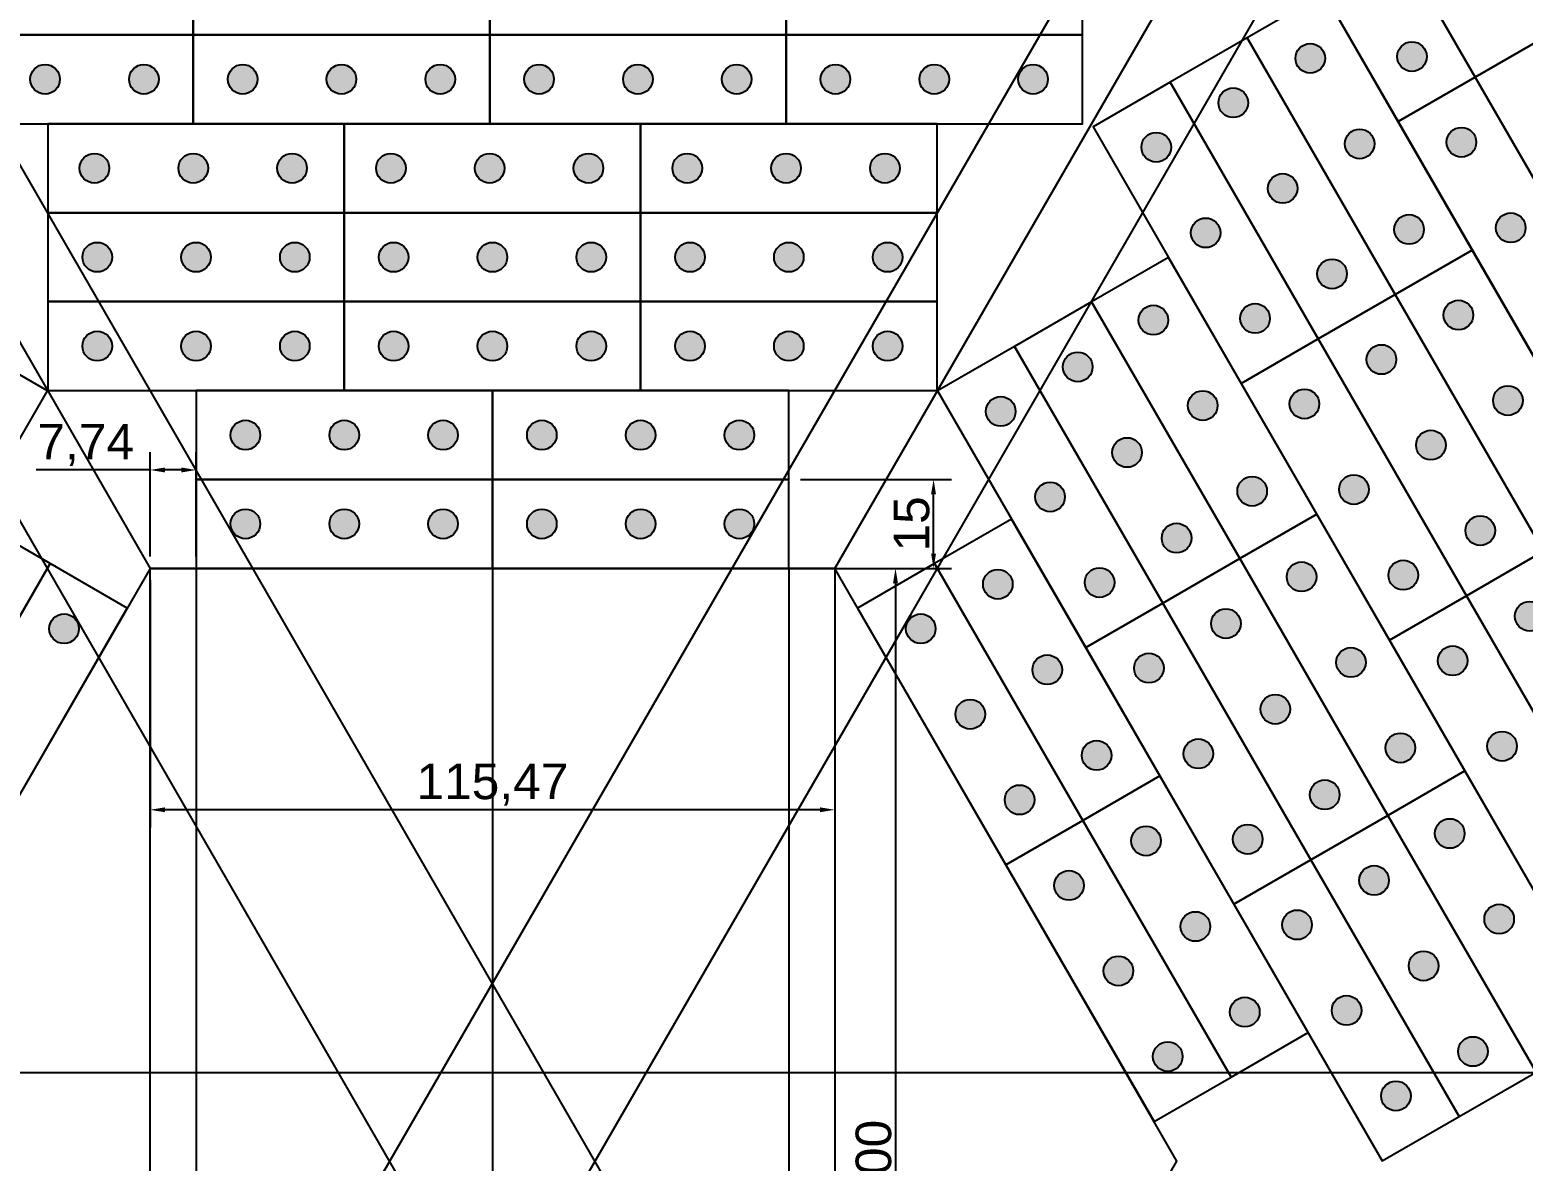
# Model space of a CAD drawing. Header units: millimetres. Extents: x 1388 to 8110, y -1425 to 5021.
# Drawn here: x 2642.9 to 2894.8, y 1276.3 to 1467.1 of the extents above; entities that cross this region are included whole.
import ezdxf

# ---------------------------------------------------------------- set-up
doc = ezdxf.new("R2010")
doc.units = ezdxf.units.MM
doc.styles.get("Standard").update_dxf_attribs({"font": 'arial.ttf'})
doc.dimstyles.new('ISO-25', dxfattribs={"dimtxt": 6, "dimasz": 2.5, "dimexe": 3, "dimexo": 2, "dimtad": 1, "dimtxsty": 'Standard', "dimcen": 2.5, "dimadec": 0, "dimazin": 0, "dimtfac": 1, "dimtmove": 0, "dimatfit": 3, "dimfxl": 1, "dimarcsym": 0})

# ---------------------------------------------------------------- blocks, each defined once
blk = doc.blocks.new('*D3')
at = {"color": 0, "lineweight": -2, "transparency": 16777216}
for p, q in [((2663.17, 1374.27), (2663.17, 1332.55)), ((2778.64, 1374.27), (2778.64, 1332.55)), ((2776.14, 1335.55), (2665.67, 1335.55))]:
    blk.add_line(p, q, dxfattribs=at)
at = {"color": 0, "transparency": 16777216}
for points in [[(2665.67, 1335.97), (2665.67, 1335.14), (2663.17, 1335.55)], [(2776.14, 1335.97), (2776.14, 1335.14), (2778.64, 1335.55)]]:
    blk.add_solid(points, dxfattribs=at)
at = {"layer": 'Defpoints', "color": 0, "transparency": 16777216}
for p in [(2663.17, 1376.27), (2778.64, 1376.27), (2663.17, 1335.55)]:
    blk.add_point(p, dxfattribs=at)
at = {"color": 0, "transparency": 16777216, "insert": (2720.9, 1339.79), "char_height": 6, "attachment_point": 5}
blk.add_mtext('115,47', dxfattribs=at)
blk = doc.blocks.new('*D4')
at = {"color": 0, "lineweight": -2, "transparency": 16777216}
for p, q in [((2780.64, 1376.27), (2791.9, 1376.27)), ((2788.9, 1373.77), (2788.9, 1178.77)), ((2780.64, 1176.27), (2791.9, 1176.27))]:
    blk.add_line(p, q, dxfattribs=at)
at = {"color": 0, "transparency": 16777216}
for points in [[(2788.48, 1373.77), (2789.31, 1373.77), (2788.9, 1376.27)], [(2788.48, 1178.77), (2789.31, 1178.77), (2788.9, 1176.27)]]:
    blk.add_solid(points, dxfattribs=at)
at = {"layer": 'Defpoints', "color": 0, "transparency": 16777216}
for p in [(2778.64, 1376.27), (2778.64, 1176.27), (2788.9, 1176.27)]:
    blk.add_point(p, dxfattribs=at)
at = {"color": 0, "transparency": 16777216, "insert": (2785.21, 1276.27), "char_height": 6, "attachment_point": 5, "rotation": 90}
blk.add_mtext('200', dxfattribs=at)
blk = doc.blocks.new('*D53')
at = {"color": 0, "lineweight": -2, "transparency": 16777216}
for p, q in [((2772.9, 1391.27), (2798.32, 1391.27)), ((2795.32, 1378.77), (2795.32, 1388.77)), ((2772.9, 1376.27), (2798.32, 1376.27))]:
    blk.add_line(p, q, dxfattribs=at)
at = {"color": 0, "transparency": 16777216}
for points in [[(2794.9, 1388.77), (2795.73, 1388.77), (2795.32, 1391.27)], [(2794.9, 1378.77), (2795.73, 1378.77), (2795.32, 1376.27)]]:
    blk.add_solid(points, dxfattribs=at)
at = {"layer": 'Defpoints', "color": 0, "transparency": 16777216}
for p in [(2770.9, 1391.27), (2795.32, 1391.27), (2770.9, 1376.27)]:
    blk.add_point(p, dxfattribs=at)
at = {"color": 0, "transparency": 16777216, "insert": (2791.63, 1383.77), "char_height": 6, "attachment_point": 5, "rotation": 90}
blk.add_mtext('15', dxfattribs=at)
blk = doc.blocks.new('*D54')
at = {"color": 0, "lineweight": -2, "transparency": 16777216}
for p, q in [((2663.17, 1378.27), (2663.17, 1395.87)), ((2670.9, 1378.27), (2670.9, 1395.87)), ((2663.17, 1392.87), (2643.91, 1392.87)), ((2668.4, 1392.87), (2665.67, 1392.87))]:
    blk.add_line(p, q, dxfattribs=at)
at = {"color": 0, "transparency": 16777216}
for points in [[(2665.67, 1393.29), (2665.67, 1392.45), (2663.17, 1392.87)], [(2668.4, 1393.29), (2668.4, 1392.45), (2670.9, 1392.87)]]:
    blk.add_solid(points, dxfattribs=at)
at = {"layer": 'Defpoints', "color": 0, "transparency": 16777216}
for p in [(2663.17, 1392.87), (2663.17, 1376.27), (2670.9, 1376.27)]:
    blk.add_point(p, dxfattribs=at)
at = {"color": 0, "transparency": 16777216, "insert": (2652.29, 1397.09), "char_height": 6, "attachment_point": 5}
blk.add_mtext('7,74', dxfattribs=at)

msp = doc.modelspace()

# ---------------------------------------------------------------- hatches: boundary and pattern name
at = {"true_color": 0xf1eb1f}
h = msp.add_hatch(color=2, dxfattribs=at)
h.dxf.hatch_style = 1
h.paths.add_polyline_path([(2861.368, 1462.306, 1), (2856.368, 1462.306, 1)])
h = msp.add_hatch(color=2, dxfattribs=at)
h.dxf.hatch_style = 1
h.paths.add_polyline_path([(2878.525, 1462.589, 1), (2873.525, 1462.589, 1)])
h = msp.add_hatch(color=2, dxfattribs=at)
h.dxf.hatch_style = 1
h.paths.add_polyline_path([(2647.938, 1458.767, 1), (2642.938, 1458.767, 1)])
h = msp.add_hatch(color=2, dxfattribs=at)
h.dxf.hatch_style = 1
h.paths.add_polyline_path([(2664.604, 1458.767, 1), (2659.604, 1458.767, 1)])
h = msp.add_hatch(color=2, dxfattribs=at)
h.dxf.hatch_style = 1
h.paths.add_polyline_path([(2681.271, 1458.767, 1), (2676.271, 1458.767, 1)])
h = msp.add_hatch(color=2, dxfattribs=at)
h.dxf.hatch_style = 1
h.paths.add_polyline_path([(2697.938, 1458.767, 1), (2692.938, 1458.767, 1)])
h = msp.add_hatch(color=2, dxfattribs=at)
h.dxf.hatch_style = 1
h.paths.add_polyline_path([(2714.604, 1458.767, 1), (2709.604, 1458.767, 1)])
h = msp.add_hatch(color=2, dxfattribs=at)
h.dxf.hatch_style = 1
h.paths.add_polyline_path([(2731.271, 1458.767, 1), (2726.271, 1458.767, 1)])
h = msp.add_hatch(color=2, dxfattribs=at)
h.dxf.hatch_style = 1
h.paths.add_polyline_path([(2747.938, 1458.767, 1), (2742.938, 1458.767, 1)])
h = msp.add_hatch(color=2, dxfattribs=at)
h.dxf.hatch_style = 1
h.paths.add_polyline_path([(2764.604, 1458.767, 1), (2759.604, 1458.767, 1)])
h = msp.add_hatch(color=2, dxfattribs=at)
h.dxf.hatch_style = 1
h.paths.add_polyline_path([(2781.271, 1458.767, 1), (2776.271, 1458.767, 1)])
h = msp.add_hatch(color=2, dxfattribs=at)
h.dxf.hatch_style = 1
h.paths.add_polyline_path([(2797.938, 1458.767, 1), (2792.938, 1458.767, 1)])
h = msp.add_hatch(color=2, dxfattribs=at)
h.dxf.hatch_style = 1
h.paths.add_polyline_path([(2814.604, 1458.767, 1), (2809.604, 1458.767, 1)])
h = msp.add_hatch(color=2, dxfattribs=at)
h.dxf.hatch_style = 1
h.paths.add_polyline_path([(2848.377, 1454.806, 1), (2843.377, 1454.806, 1)])
h = msp.add_hatch(color=2, dxfattribs=at)
h.dxf.hatch_style = 1
h.paths.add_polyline_path([(2835.387, 1447.306, 1), (2830.387, 1447.306, 1)])
h = msp.add_hatch(color=2, dxfattribs=at)
h.dxf.hatch_style = 1
h.paths.add_polyline_path([(2869.701, 1447.872, 1), (2864.701, 1447.872, 1)])
h = msp.add_hatch(color=2, dxfattribs=at)
h.dxf.hatch_style = 1
h.paths.add_polyline_path([(2886.858, 1448.155, 1), (2881.858, 1448.155, 1)])
h = msp.add_hatch(color=2, dxfattribs=at)
h.dxf.hatch_style = 1
h.paths.add_polyline_path([(2656.271, 1443.767, 1), (2651.271, 1443.767, 1)])
h = msp.add_hatch(color=2, dxfattribs=at)
h.dxf.hatch_style = 1
h.paths.add_polyline_path([(2672.938, 1443.767, 1), (2667.938, 1443.767, 1)])
h = msp.add_hatch(color=2, dxfattribs=at)
h.dxf.hatch_style = 1
h.paths.add_polyline_path([(2689.604, 1443.767, 1), (2684.604, 1443.767, 1)])
h = msp.add_hatch(color=2, dxfattribs=at)
h.dxf.hatch_style = 1
h.paths.add_polyline_path([(2706.271, 1443.767, 1), (2701.271, 1443.767, 1)])
h = msp.add_hatch(color=2, dxfattribs=at)
h.dxf.hatch_style = 1
h.paths.add_polyline_path([(2722.938, 1443.767, 1), (2717.938, 1443.767, 1)])
h = msp.add_hatch(color=2, dxfattribs=at)
h.dxf.hatch_style = 1
h.paths.add_polyline_path([(2739.604, 1443.767, 1), (2734.604, 1443.767, 1)])
h = msp.add_hatch(color=2, dxfattribs=at)
h.dxf.hatch_style = 1
h.paths.add_polyline_path([(2756.271, 1443.767, 1), (2751.271, 1443.767, 1)])
h = msp.add_hatch(color=2, dxfattribs=at)
h.dxf.hatch_style = 1
h.paths.add_polyline_path([(2772.938, 1443.767, 1), (2767.938, 1443.767, 1)])
h = msp.add_hatch(color=2, dxfattribs=at)
h.dxf.hatch_style = 1
h.paths.add_polyline_path([(2789.604, 1443.767, 1), (2784.604, 1443.767, 1)])
h = msp.add_hatch(color=2, dxfattribs=at)
h.dxf.hatch_style = 1
h.paths.add_polyline_path([(2856.711, 1440.372, 1), (2851.711, 1440.372, 1)])
h = msp.add_hatch(color=2, dxfattribs=at)
h.dxf.hatch_style = 1
h.paths.add_polyline_path([(2878.034, 1433.439, 1), (2873.034, 1433.439, 1)])
h = msp.add_hatch(color=2, dxfattribs=at)
h.dxf.hatch_style = 1
h.paths.add_polyline_path([(2895.192, 1433.722, 1), (2890.192, 1433.722, 1)])
h = msp.add_hatch(color=2, dxfattribs=at)
h.dxf.hatch_style = 1
h.paths.add_polyline_path([(2843.72, 1432.872, 1), (2838.72, 1432.872, 1)])
h = msp.add_hatch(color=2, dxfattribs=at)
h.dxf.hatch_style = 1
h.paths.add_polyline_path([(2656.737, 1428.767, 1), (2651.737, 1428.767, 1)])
h = msp.add_hatch(color=2, dxfattribs=at)
h.dxf.hatch_style = 1
h.paths.add_polyline_path([(2673.404, 1428.767, 1), (2668.404, 1428.767, 1)])
h = msp.add_hatch(color=2, dxfattribs=at)
h.dxf.hatch_style = 1
h.paths.add_polyline_path([(2690.07, 1428.767, 1), (2685.07, 1428.767, 1)])
h = msp.add_hatch(color=2, dxfattribs=at)
h.dxf.hatch_style = 1
h.paths.add_polyline_path([(2706.737, 1428.767, 1), (2701.737, 1428.767, 1)])
h = msp.add_hatch(color=2, dxfattribs=at)
h.dxf.hatch_style = 1
h.paths.add_polyline_path([(2723.404, 1428.767, 1), (2718.404, 1428.767, 1)])
h = msp.add_hatch(color=2, dxfattribs=at)
h.dxf.hatch_style = 1
h.paths.add_polyline_path([(2740.07, 1428.767, 1), (2735.07, 1428.767, 1)])
h = msp.add_hatch(color=2, dxfattribs=at)
h.dxf.hatch_style = 1
h.paths.add_polyline_path([(2756.737, 1428.767, 1), (2751.737, 1428.767, 1)])
h = msp.add_hatch(color=2, dxfattribs=at)
h.dxf.hatch_style = 1
h.paths.add_polyline_path([(2773.404, 1428.767, 1), (2768.404, 1428.767, 1)])
h = msp.add_hatch(color=2, dxfattribs=at)
h.dxf.hatch_style = 1
h.paths.add_polyline_path([(2790.07, 1428.767, 1), (2785.07, 1428.767, 1)])
h = msp.add_hatch(color=2, dxfattribs=at)
h.dxf.hatch_style = 1
h.paths.add_polyline_path([(2865.044, 1425.939, 1), (2860.044, 1425.939, 1)])
h = msp.add_hatch(color=2, dxfattribs=at)
h.dxf.hatch_style = 1
h.paths.add_polyline_path([(2852.054, 1418.439, 1), (2847.054, 1418.439, 1)])
h = msp.add_hatch(color=2, dxfattribs=at)
h.dxf.hatch_style = 1
h.paths.add_polyline_path([(2886.368, 1419.005, 1), (2881.368, 1419.005, 1)])
h = msp.add_hatch(color=2, dxfattribs=at)
h.dxf.hatch_style = 1
h.paths.add_polyline_path([(2834.897, 1418.155, 1), (2829.897, 1418.155, 1)])
h = msp.add_hatch(color=2, dxfattribs=at)
h.dxf.hatch_style = 1
h.paths.add_polyline_path([(2656.737, 1413.767, 1), (2651.737, 1413.767, 1)])
h = msp.add_hatch(color=2, dxfattribs=at)
h.dxf.hatch_style = 1
h.paths.add_polyline_path([(2673.404, 1413.767, 1), (2668.404, 1413.767, 1)])
h = msp.add_hatch(color=2, dxfattribs=at)
h.dxf.hatch_style = 1
h.paths.add_polyline_path([(2690.07, 1413.767, 1), (2685.07, 1413.767, 1)])
h = msp.add_hatch(color=2, dxfattribs=at)
h.dxf.hatch_style = 1
h.paths.add_polyline_path([(2706.737, 1413.767, 1), (2701.737, 1413.767, 1)])
h = msp.add_hatch(color=2, dxfattribs=at)
h.dxf.hatch_style = 1
h.paths.add_polyline_path([(2723.404, 1413.767, 1), (2718.404, 1413.767, 1)])
h = msp.add_hatch(color=2, dxfattribs=at)
h.dxf.hatch_style = 1
h.paths.add_polyline_path([(2740.07, 1413.767, 1), (2735.07, 1413.767, 1)])
h = msp.add_hatch(color=2, dxfattribs=at)
h.dxf.hatch_style = 1
h.paths.add_polyline_path([(2756.737, 1413.767, 1), (2751.737, 1413.767, 1)])
h = msp.add_hatch(color=2, dxfattribs=at)
h.dxf.hatch_style = 1
h.paths.add_polyline_path([(2773.404, 1413.767, 1), (2768.404, 1413.767, 1)])
h = msp.add_hatch(color=2, dxfattribs=at)
h.dxf.hatch_style = 1
h.paths.add_polyline_path([(2790.07, 1413.767, 1), (2785.07, 1413.767, 1)])
h = msp.add_hatch(color=2, dxfattribs=at)
h.dxf.hatch_style = 1
h.paths.add_polyline_path([(2873.377, 1411.505, 1), (2868.377, 1411.505, 1)])
h = msp.add_hatch(color=2, dxfattribs=at)
h.dxf.hatch_style = 1
h.paths.add_polyline_path([(2822.139, 1410.252, 1), (2817.139, 1410.252, 1)])
h = msp.add_hatch(color=2, dxfattribs=at)
h.dxf.hatch_style = 1
h.paths.add_polyline_path([(2843.23, 1403.722, 1), (2838.23, 1403.722, 1)])
h = msp.add_hatch(color=2, dxfattribs=at)
h.dxf.hatch_style = 1
h.paths.add_polyline_path([(2860.387, 1404.005, 1), (2855.387, 1404.005, 1)])
h = msp.add_hatch(color=2, dxfattribs=at)
h.dxf.hatch_style = 1
h.paths.add_polyline_path([(2894.701, 1404.571, 1), (2889.701, 1404.571, 1)])
h = msp.add_hatch(color=2, dxfattribs=at)
h.dxf.hatch_style = 1
h.paths.add_polyline_path([(2809.149, 1402.752, 1), (2804.149, 1402.752, 1)])
h = msp.add_hatch(color=2, dxfattribs=at)
h.dxf.hatch_style = 1
h.paths.add_polyline_path([(2681.737, 1398.767, 1), (2676.737, 1398.767, 1)])
h = msp.add_hatch(color=2, dxfattribs=at)
h.dxf.hatch_style = 1
h.paths.add_polyline_path([(2698.404, 1398.767, 1), (2693.404, 1398.767, 1)])
h = msp.add_hatch(color=2, dxfattribs=at)
h.dxf.hatch_style = 1
h.paths.add_polyline_path([(2715.07, 1398.767, 1), (2710.07, 1398.767, 1)])
h = msp.add_hatch(color=2, dxfattribs=at)
h.dxf.hatch_style = 1
h.paths.add_polyline_path([(2731.737, 1398.767, 1), (2726.737, 1398.767, 1)])
h = msp.add_hatch(color=2, dxfattribs=at)
h.dxf.hatch_style = 1
h.paths.add_polyline_path([(2748.404, 1398.767, 1), (2743.404, 1398.767, 1)])
h = msp.add_hatch(color=2, dxfattribs=at)
h.dxf.hatch_style = 1
h.paths.add_polyline_path([(2765.07, 1398.767, 1), (2760.07, 1398.767, 1)])
h = msp.add_hatch(color=2, dxfattribs=at)
h.dxf.hatch_style = 1
h.paths.add_polyline_path([(2830.473, 1395.818, 1), (2825.473, 1395.818, 1)])
h = msp.add_hatch(color=2, dxfattribs=at)
h.dxf.hatch_style = 1
h.paths.add_polyline_path([(2881.711, 1397.071, 1), (2876.711, 1397.071, 1)])
h = msp.add_hatch(color=2, dxfattribs=at)
h.dxf.hatch_style = 1
h.paths.add_polyline_path([(2817.482, 1388.318, 1), (2812.482, 1388.318, 1)])
h = msp.add_hatch(color=2, dxfattribs=at)
h.dxf.hatch_style = 1
h.paths.add_polyline_path([(2851.563, 1389.288, 1), (2846.563, 1389.288, 1)])
h = msp.add_hatch(color=2, dxfattribs=at)
h.dxf.hatch_style = 1
h.paths.add_polyline_path([(2868.72, 1389.571, 1), (2863.72, 1389.571, 1)])
h = msp.add_hatch(color=2, dxfattribs=at)
h.dxf.hatch_style = 1
h.paths.add_polyline_path([(2681.737, 1383.767, 1), (2676.737, 1383.767, 1)])
h = msp.add_hatch(color=2, dxfattribs=at)
h.dxf.hatch_style = 1
h.paths.add_polyline_path([(2698.404, 1383.767, 1), (2693.404, 1383.767, 1)])
h = msp.add_hatch(color=2, dxfattribs=at)
h.dxf.hatch_style = 1
h.paths.add_polyline_path([(2715.07, 1383.767, 1), (2710.07, 1383.767, 1)])
h = msp.add_hatch(color=2, dxfattribs=at)
h.dxf.hatch_style = 1
h.paths.add_polyline_path([(2731.737, 1383.767, 1), (2726.737, 1383.767, 1)])
h = msp.add_hatch(color=2, dxfattribs=at)
h.dxf.hatch_style = 1
h.paths.add_polyline_path([(2748.404, 1383.767, 1), (2743.404, 1383.767, 1)])
h = msp.add_hatch(color=2, dxfattribs=at)
h.dxf.hatch_style = 1
h.paths.add_polyline_path([(2765.07, 1383.767, 1), (2760.07, 1383.767, 1)])
h = msp.add_hatch(color=2, dxfattribs=at)
h.dxf.hatch_style = 1
h.paths.add_polyline_path([(2838.806, 1381.384, 1), (2833.806, 1381.384, 1)])
h = msp.add_hatch(color=2, dxfattribs=at)
h.dxf.hatch_style = 1
h.paths.add_polyline_path([(2890.044, 1382.637, 1), (2885.044, 1382.637, 1)])
h = msp.add_hatch(color=2, dxfattribs=at)
h.dxf.hatch_style = 1
h.paths.add_polyline_path([(2808.659, 1373.601, 1), (2803.659, 1373.601, 1)])
h = msp.add_hatch(color=2, dxfattribs=at)
h.dxf.hatch_style = 1
h.paths.add_polyline_path([(2825.816, 1373.884, 1), (2820.816, 1373.884, 1)])
h = msp.add_hatch(color=2, dxfattribs=at)
h.dxf.hatch_style = 1
h.paths.add_polyline_path([(2859.897, 1374.854, 1), (2854.897, 1374.854, 1)])
h = msp.add_hatch(color=2, dxfattribs=at)
h.dxf.hatch_style = 1
h.paths.add_polyline_path([(2877.054, 1375.137, 1), (2872.054, 1375.137, 1)])
h = msp.add_hatch(color=2, dxfattribs=at)
h.dxf.hatch_style = 1
h.paths.add_polyline_path([(2898.377, 1368.204, 1), (2893.377, 1368.204, 1)])
h = msp.add_hatch(color=2, dxfattribs=at)
h.dxf.hatch_style = 1
h.paths.add_polyline_path([(2651.139, 1366.101, 1), (2646.139, 1366.101, 1)])
h = msp.add_hatch(color=2, dxfattribs=at)
h.dxf.hatch_style = 1
h.paths.add_polyline_path([(2795.668, 1366.101, 1), (2790.668, 1366.101, 1)])
h = msp.add_hatch(color=2, dxfattribs=at)
h.dxf.hatch_style = 1
h.paths.add_polyline_path([(2847.139, 1366.951, 1), (2842.139, 1366.951, 1)])
h = msp.add_hatch(color=2, dxfattribs=at)
h.dxf.hatch_style = 1
h.paths.add_polyline_path([(2868.23, 1360.42, 1), (2863.23, 1360.42, 1)])
h = msp.add_hatch(color=2, dxfattribs=at)
h.dxf.hatch_style = 1
h.paths.add_polyline_path([(2885.387, 1360.704, 1), (2880.387, 1360.704, 1)])
h = msp.add_hatch(color=2, dxfattribs=at)
h.dxf.hatch_style = 1
h.paths.add_polyline_path([(2816.992, 1359.167, 1), (2811.992, 1359.167, 1)])
h = msp.add_hatch(color=2, dxfattribs=at)
h.dxf.hatch_style = 1
h.paths.add_polyline_path([(2834.149, 1359.451, 1), (2829.149, 1359.451, 1)])
h = msp.add_hatch(color=2, dxfattribs=at)
h.dxf.hatch_style = 1
h.paths.add_polyline_path([(2804.001, 1351.667, 1), (2799.001, 1351.667, 1)])
h = msp.add_hatch(color=2, dxfattribs=at)
h.dxf.hatch_style = 1
h.paths.add_polyline_path([(2855.473, 1352.517, 1), (2850.473, 1352.517, 1)])
h = msp.add_hatch(color=2, dxfattribs=at)
h.dxf.hatch_style = 1
h.paths.add_polyline_path([(2876.563, 1345.987, 1), (2871.563, 1345.987, 1)])
h = msp.add_hatch(color=2, dxfattribs=at)
h.dxf.hatch_style = 1
h.paths.add_polyline_path([(2893.72, 1346.27, 1), (2888.72, 1346.27, 1)])
h = msp.add_hatch(color=2, dxfattribs=at)
h.dxf.hatch_style = 1
h.paths.add_polyline_path([(2825.325, 1344.734, 1), (2820.325, 1344.734, 1)])
h = msp.add_hatch(color=2, dxfattribs=at)
h.dxf.hatch_style = 1
h.paths.add_polyline_path([(2842.482, 1345.017, 1), (2837.482, 1345.017, 1)])
h = msp.add_hatch(color=2, dxfattribs=at)
h.dxf.hatch_style = 1
h.paths.add_polyline_path([(2863.806, 1338.083, 1), (2858.806, 1338.083, 1)])
h = msp.add_hatch(color=2, dxfattribs=at)
h.dxf.hatch_style = 1
h.paths.add_polyline_path([(2812.335, 1337.234, 1), (2807.335, 1337.234, 1)])
h = msp.add_hatch(color=2, dxfattribs=at)
h.dxf.hatch_style = 1
h.paths.add_polyline_path([(2833.659, 1330.3, 1), (2828.659, 1330.3, 1)])
h = msp.add_hatch(color=2, dxfattribs=at)
h.dxf.hatch_style = 1
h.paths.add_polyline_path([(2850.816, 1330.583, 1), (2845.816, 1330.583, 1)])
h = msp.add_hatch(color=2, dxfattribs=at)
h.dxf.hatch_style = 1
h.paths.add_polyline_path([(2884.897, 1331.553, 1), (2879.897, 1331.553, 1)])
h = msp.add_hatch(color=2, dxfattribs=at)
h.dxf.hatch_style = 1
h.paths.add_polyline_path([(2820.668, 1322.8, 1), (2815.668, 1322.8, 1)])
h = msp.add_hatch(color=2, dxfattribs=at)
h.dxf.hatch_style = 1
h.paths.add_polyline_path([(2872.139, 1323.649, 1), (2867.139, 1323.649, 1)])
h = msp.add_hatch(color=2, dxfattribs=at)
h.dxf.hatch_style = 1
h.paths.add_polyline_path([(2841.992, 1315.866, 1), (2836.992, 1315.866, 1)])
h = msp.add_hatch(color=2, dxfattribs=at)
h.dxf.hatch_style = 1
h.paths.add_polyline_path([(2859.149, 1316.149, 1), (2854.149, 1316.149, 1)])
h = msp.add_hatch(color=2, dxfattribs=at)
h.dxf.hatch_style = 1
h.paths.add_polyline_path([(2893.23, 1317.119, 1), (2888.23, 1317.119, 1)])
h = msp.add_hatch(color=2, dxfattribs=at)
h.dxf.hatch_style = 1
h.paths.add_polyline_path([(2829.001, 1308.366, 1), (2824.001, 1308.366, 1)])
h = msp.add_hatch(color=2, dxfattribs=at)
h.dxf.hatch_style = 1
h.paths.add_polyline_path([(2880.473, 1309.216, 1), (2875.473, 1309.216, 1)])
h = msp.add_hatch(color=2, dxfattribs=at)
h.dxf.hatch_style = 1
h.paths.add_polyline_path([(2850.325, 1301.432, 1), (2845.325, 1301.432, 1)])
h = msp.add_hatch(color=2, dxfattribs=at)
h.dxf.hatch_style = 1
h.paths.add_polyline_path([(2867.482, 1301.716, 1), (2862.482, 1301.716, 1)])
h = msp.add_hatch(color=2, dxfattribs=at)
h.dxf.hatch_style = 1
h.paths.add_polyline_path([(2837.335, 1293.932, 1), (2832.335, 1293.932, 1)])
h = msp.add_hatch(color=2, dxfattribs=at)
h.dxf.hatch_style = 1
h.paths.add_polyline_path([(2888.806, 1294.782, 1), (2883.806, 1294.782, 1)])
h = msp.add_hatch(color=2, dxfattribs=at)
h.dxf.hatch_style = 1
h.paths.add_polyline_path([(2875.816, 1287.282, 1), (2870.816, 1287.282, 1)])

# ---------------------------------------------------------------- linework, layer by layer
for p, q in [((2676.159, 1383.767), (2589.557, 1533.767)), ((2765.648, 1383.767), (2852.251, 1533.767)), ((2576.566, 1526.267), (2663.169, 1376.267)), ((2778.639, 1376.267), (2865.241, 1526.267)), ((2650.178, 1368.767), (2563.576, 1518.767)), ((2791.629, 1368.767), (2878.232, 1518.767)), ((2650.178, 1183.767), (2765.648, 1383.767)), ((2791.629, 1183.767), (2676.159, 1383.767)), ((2670.904, 1376.267), (2670.904, 1176.267)), ((2720.904, 1376.267), (2720.904, 1176.267)), ((2770.904, 1376.267), (2770.904, 1176.267)), ((2765.648, 1168.767), (2650.178, 1368.767)), ((2676.159, 1168.767), (2791.629, 1368.767)), ((2605.434, 1291.267), (2836.374, 1291.267)), ((2836.374, 1291.267), (3009.579, 1291.267))]:
    msp.add_line(p, q)
for points in [[(2899.677, 1466.622), (2874.677, 1509.924), (2861.687, 1502.424), (2886.687, 1459.122)], [(2886.687, 1459.122), (2861.687, 1502.424), (2848.696, 1494.924), (2873.696, 1451.622)], [(2670.438, 1481.267), (2620.438, 1481.267), (2620.438, 1466.267), (2670.438, 1466.267)], [(2720.438, 1481.267), (2670.438, 1481.267), (2670.438, 1466.267), (2720.438, 1466.267)], [(2770.438, 1481.267), (2720.438, 1481.267), (2720.438, 1466.267), (2770.438, 1466.267)], [(2820.438, 1481.267), (2770.438, 1481.267), (2770.438, 1466.267), (2820.438, 1466.267)], [(2886.196, 1429.972), (2861.196, 1473.273), (2848.206, 1465.773), (2873.206, 1422.472)], [(2670.438, 1466.267), (2620.438, 1466.267), (2620.438, 1451.267), (2670.438, 1451.267)], [(2720.438, 1466.267), (2670.438, 1466.267), (2670.438, 1451.267), (2720.438, 1451.267)], [(2770.438, 1466.267), (2720.438, 1466.267), (2720.438, 1451.267), (2770.438, 1451.267)], [(2820.438, 1466.267), (2770.438, 1466.267), (2770.438, 1451.267), (2820.438, 1451.267)], [(2924.677, 1423.321), (2899.677, 1466.622), (2886.687, 1459.122), (2911.687, 1415.821)], [(2873.206, 1422.472), (2848.206, 1465.773), (2835.216, 1458.273), (2860.216, 1414.972)], [(2911.687, 1415.821), (2886.687, 1459.122), (2873.696, 1451.622), (2898.696, 1408.321)], [(2860.216, 1414.972), (2835.216, 1458.273), (2822.225, 1450.773), (2847.225, 1407.472)], [(2695.904, 1451.267), (2645.904, 1451.267), (2645.904, 1436.267), (2695.904, 1436.267)], [(2745.904, 1451.267), (2695.904, 1451.267), (2695.904, 1436.267), (2745.904, 1436.267)], [(2795.904, 1451.267), (2745.904, 1451.267), (2745.904, 1436.267), (2795.904, 1436.267)], [(2695.904, 1436.267), (2645.904, 1436.267), (2645.904, 1421.267), (2695.904, 1421.267)], [(2745.904, 1436.267), (2695.904, 1436.267), (2695.904, 1421.267), (2745.904, 1421.267)], [(2795.904, 1436.267), (2745.904, 1436.267), (2745.904, 1421.267), (2795.904, 1421.267)], [(2859.958, 1385.417), (2834.958, 1428.719), (2821.968, 1421.219), (2846.968, 1377.917)], [(2911.196, 1386.67), (2886.196, 1429.972), (2873.206, 1422.472), (2898.206, 1379.17)], [(2695.904, 1421.267), (2645.904, 1421.267), (2645.904, 1406.267), (2695.904, 1406.267)], [(2745.904, 1421.267), (2695.904, 1421.267), (2695.904, 1406.267), (2745.904, 1406.267)], [(2795.904, 1421.267), (2745.904, 1421.267), (2745.904, 1406.267), (2795.904, 1406.267)], [(2846.968, 1377.917), (2821.968, 1421.219), (2808.977, 1413.719), (2833.977, 1370.417)], [(2898.206, 1379.17), (2873.206, 1422.472), (2860.216, 1414.972), (2885.216, 1371.67)], [(2632.83, 1413.719), (2607.83, 1370.417), (2620.82, 1362.917), (2645.82, 1406.219)], [(2833.977, 1370.417), (2808.977, 1413.719), (2795.987, 1406.219), (2820.987, 1362.917)], [(2885.216, 1371.67), (2860.216, 1414.972), (2847.225, 1407.472), (2872.225, 1364.17)], [(2720.904, 1406.267), (2670.904, 1406.267), (2670.904, 1391.267), (2720.904, 1391.267)], [(2770.904, 1406.267), (2720.904, 1406.267), (2720.904, 1391.267), (2770.904, 1391.267)], [(2720.904, 1391.267), (2670.904, 1391.267), (2670.904, 1376.267), (2720.904, 1376.267)], [(2770.904, 1391.267), (2720.904, 1391.267), (2720.904, 1376.267), (2770.904, 1376.267)], [(2633.32, 1384.568), (2608.32, 1341.267), (2621.311, 1333.767), (2646.311, 1377.068)], [(2833.487, 1341.267), (2808.487, 1384.568), (2795.497, 1377.068), (2820.497, 1333.767)], [(2884.958, 1342.116), (2859.958, 1385.417), (2846.968, 1377.917), (2871.968, 1334.616)], [(2871.968, 1334.616), (2846.968, 1377.917), (2833.977, 1370.417), (2858.977, 1327.116)], [(2923.206, 1335.869), (2898.206, 1379.17), (2885.216, 1371.67), (2910.216, 1328.369)], [(2663.169, 1376.267), (2605.434, 1276.267), (2663.169, 1176.267), (2778.639, 1176.267), (2836.374, 1276.267), (2778.639, 1376.267)], [(2646.311, 1377.068), (2621.311, 1333.767), (2634.301, 1326.267), (2659.301, 1369.568)], [(2663.169, 1376.267), (2778.639, 1376.267), (2778.639, 1176.267), (2663.169, 1176.267)], [(2820.497, 1333.767), (2795.497, 1377.068), (2782.506, 1369.568), (2807.506, 1326.267)], [(2858.977, 1327.116), (2833.977, 1370.417), (2820.987, 1362.917), (2845.987, 1319.616)], [(2910.216, 1328.369), (2885.216, 1371.67), (2872.225, 1364.17), (2897.225, 1320.869)], [(2858.487, 1297.966), (2833.487, 1341.267), (2820.497, 1333.767), (2845.497, 1290.466)], [(2909.958, 1298.815), (2884.958, 1342.116), (2871.968, 1334.616), (2896.968, 1291.315)], [(2845.497, 1290.466), (2820.497, 1333.767), (2807.506, 1326.267), (2832.506, 1282.966)], [(2896.968, 1291.315), (2871.968, 1334.616), (2858.977, 1327.116), (2883.977, 1283.815)], [(2883.977, 1283.815), (2858.977, 1327.116), (2845.987, 1319.616), (2870.987, 1276.315)]]:
    msp.add_lwpolyline(points, close=True)
at = {"color": 2, "true_color": 0xf1eb1f}
for centre in [(2858.868, 1462.306), (2876.025, 1462.589), (2645.438, 1458.767), (2662.104, 1458.767), (2678.771, 1458.767), (2695.438, 1458.767), (2712.104, 1458.767), (2728.771, 1458.767), (2745.438, 1458.767), (2762.104, 1458.767), (2778.771, 1458.767), (2795.438, 1458.767), (2812.104, 1458.767), (2845.877, 1454.806), (2832.887, 1447.306), (2867.201, 1447.872), (2884.358, 1448.155), (2653.771, 1443.767), (2670.438, 1443.767), (2687.104, 1443.767), (2703.771, 1443.767), (2720.438, 1443.767), (2737.104, 1443.767), (2753.771, 1443.767), (2770.438, 1443.767), (2787.104, 1443.767), (2854.211, 1440.372), (2875.534, 1433.439), (2892.692, 1433.722), (2841.22, 1432.872), (2654.237, 1428.767), (2670.904, 1428.767), (2687.57, 1428.767), (2704.237, 1428.767), (2720.904, 1428.767), (2737.57, 1428.767), (2754.237, 1428.767), (2770.904, 1428.767), (2787.57, 1428.767), (2862.544, 1425.939), (2849.554, 1418.439), (2883.868, 1419.005), (2832.397, 1418.155), (2654.237, 1413.767), (2670.904, 1413.767), (2687.57, 1413.767), (2704.237, 1413.767), (2720.904, 1413.767), (2737.57, 1413.767), (2754.237, 1413.767), (2770.904, 1413.767), (2787.57, 1413.767), (2870.877, 1411.505), (2819.639, 1410.252), (2840.73, 1403.722), (2857.887, 1404.005), (2892.201, 1404.571), (2806.649, 1402.752), (2679.237, 1398.767), (2695.904, 1398.767), (2712.57, 1398.767), (2729.237, 1398.767), (2745.904, 1398.767), (2762.57, 1398.767), (2827.973, 1395.818), (2879.211, 1397.071), (2814.982, 1388.318), (2849.063, 1389.288), (2866.22, 1389.571), (2679.237, 1383.767), (2695.904, 1383.767), (2712.57, 1383.767), (2729.237, 1383.767), (2745.904, 1383.767), (2762.57, 1383.767), (2836.306, 1381.384), (2887.544, 1382.637), (2806.159, 1373.601), (2823.316, 1373.884), (2857.397, 1374.854), (2874.554, 1375.137), (2895.877, 1368.204), (2648.639, 1366.101), (2793.168, 1366.101), (2844.639, 1366.951), (2865.73, 1360.42), (2882.887, 1360.704), (2814.492, 1359.167), (2831.649, 1359.451), (2801.501, 1351.667), (2852.973, 1352.517), (2874.063, 1345.987), (2891.22, 1346.27), (2822.825, 1344.734), (2839.982, 1345.017), (2861.306, 1338.083), (2809.835, 1337.234), (2831.159, 1330.3), (2848.316, 1330.583), (2882.397, 1331.553), (2818.168, 1322.8), (2869.639, 1323.649), (2839.492, 1315.866), (2856.649, 1316.149), (2890.73, 1317.119), (2826.501, 1308.366), (2877.973, 1309.216), (2847.825, 1301.432), (2864.982, 1301.716), (2834.835, 1293.932), (2886.306, 1294.782), (2873.316, 1287.282)]:
    msp.add_circle(centre, 2.5, dxfattribs=at)

# ---------------------------------------------------------------- dimensions: what is measured, and where the dimension line sits
for base, p1, p2, picture, middle in [((2663.1687, 1392.8694), (2670.9038, 1376.2669), (2663.1687, 1376.2669), '*D54', (2652.2879, 1397.0879)), ((2663.169, 1335.555), (2778.639, 1376.267), (2663.169, 1376.267), '*D3', (2720.904, 1339.786))]:
    dim = msp.add_linear_dim(base=base, p1=p1, p2=p2, dimstyle='ISO-25')
    dim.commit()
    dim.dimension.update_dxf_attribs({"geometry": picture, "text_midpoint": middle})
for base, p1, p2, picture, middle in [((2795.318, 1391.267), (2770.904, 1376.267), (2770.904, 1391.267), '*D53', (2791.629, 1383.767)), ((2788.898, 1176.267), (2778.639, 1376.267), (2778.639, 1176.267), '*D4', (2785.209, 1276.267))]:
    dim = msp.add_linear_dim(base=base, p1=p1, p2=p2, angle=90, dimstyle='ISO-25')
    dim.commit()
    dim.dimension.update_dxf_attribs({"geometry": picture, "text_midpoint": middle})

doc.saveas('drawing.dxf')
